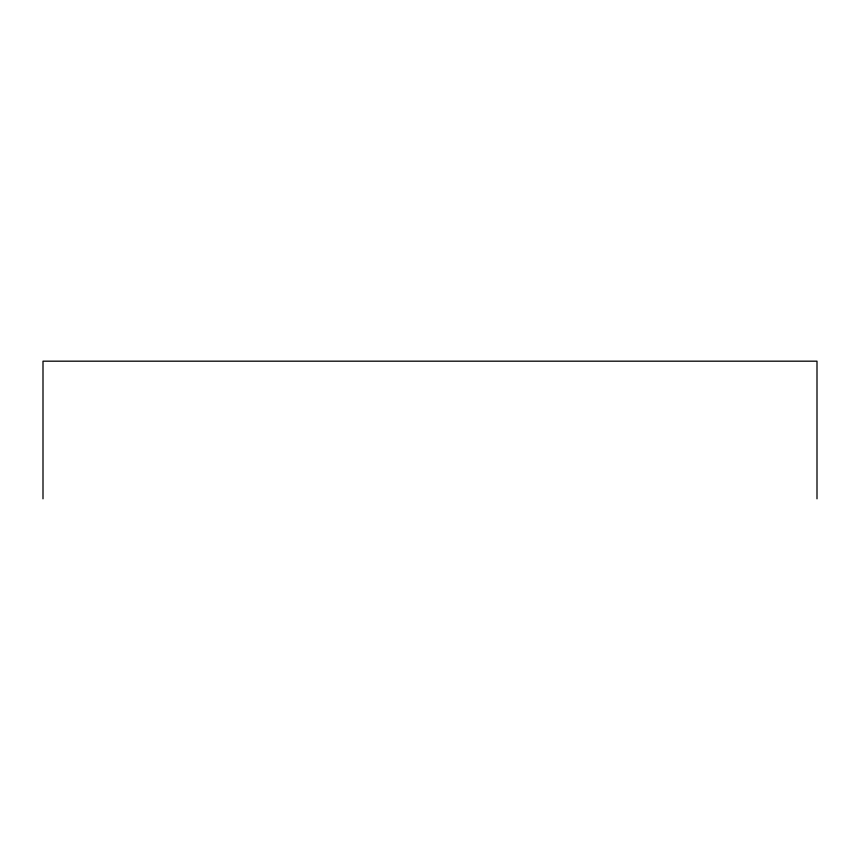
<?xml version="1.0" encoding="UTF-8"?>
<svg xmlns="http://www.w3.org/2000/svg" width="860" height="860" viewBox="0 0 860 860"><rect width="100%" height="100%" fill="white"/><g stroke="black" fill="none" stroke-linecap="round" stroke-linejoin="round"><path stroke-width="1.29" d="M817 498.821L817 361.178L43 361.178L43 498.821"/></g></svg>
